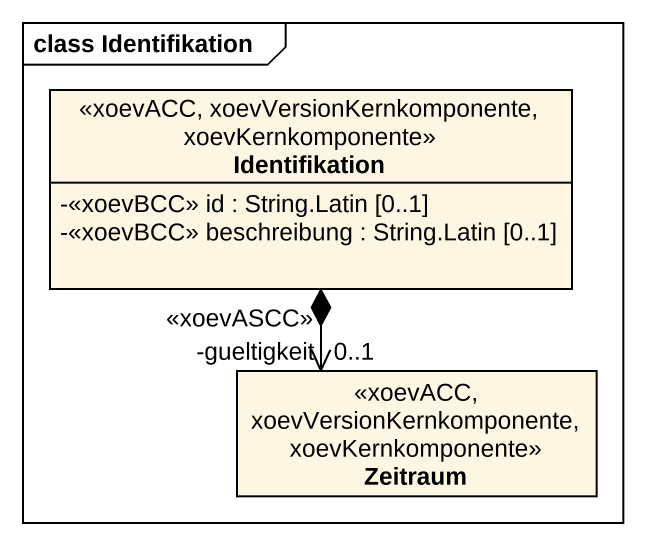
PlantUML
@startuml
mainframe class Identifikation
hide circle
hide empty members
skinparam classAttributeIconSize 0
class Identifikation <<xoevACC, xoevVersionKernkomponente, xoevKernkomponente>> {
  -<<xoevBCC>> id : String.Latin [0..1]
  -<<xoevBCC>> beschreibung : String.Latin [0..1]
}
class Zeitraum <<xoevACC, xoevVersionKernkomponente, xoevKernkomponente>>
Identifikation *--> "-gueltigkeit\n0..1\n<<xoevASCC>>" Zeitraum
@enduml
